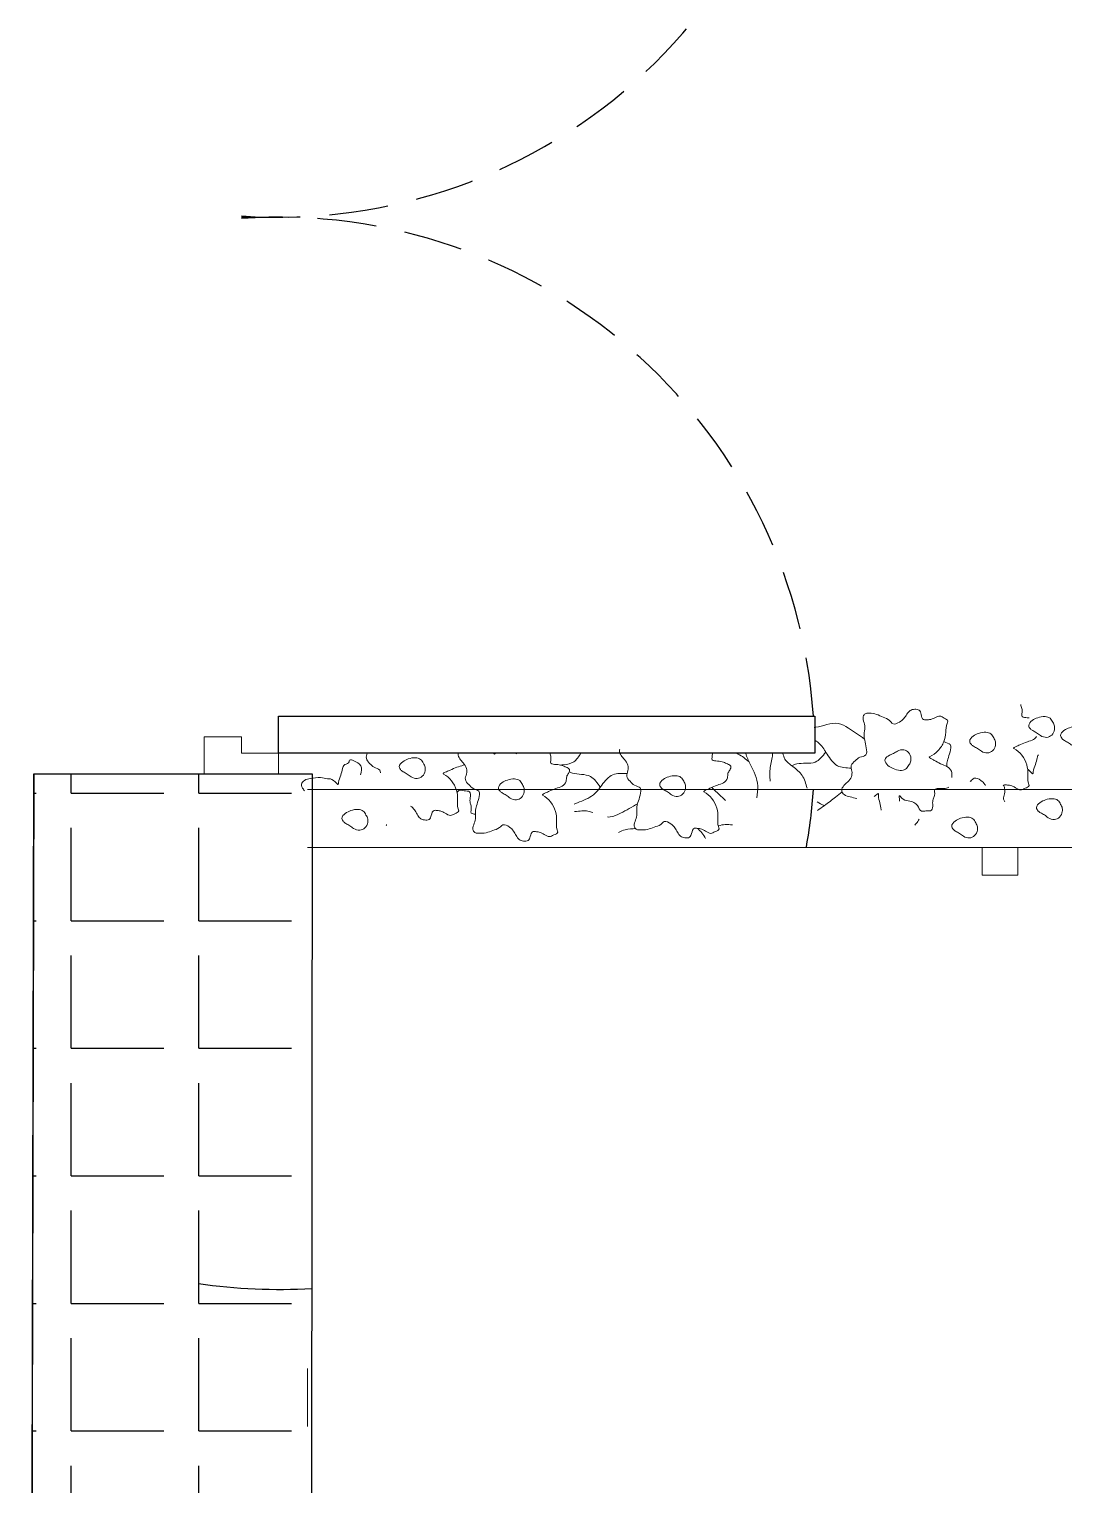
# Model space of a CAD drawing. Header units: inches. Extents: x 15 to 22798, y 21 to 21519.
# Drawn here: x 15685.7 to 15797.2, y 12641.3 to 12798.2 of the extents above; entities that cross this region are included whole.
import ezdxf

# ---------------------------------------------------------------- set-up
doc = ezdxf.new("R2010")
doc.units = ezdxf.units.IN
doc.header["$MEASUREMENT"] = 0
doc.linetypes.add('TRATTEGGIATA2', pattern=[9.525, 6.35, -3.175])
doc.layers.add('ARREDAMENTO', color=8, linetype='Continuous', lineweight=13)
doc.layers.add('INFISSI', color=4, linetype='Continuous')
pattern_1 = [(360, (-3367.276, 7683.333), (1e-15, 13.75), [10, -3.75]), (90, (-3367.276, 7683.333), (-13.75, 2e-15), [10, -3.75])]

msp = doc.modelspace()

# ---------------------------------------------------------------- hatches: boundary and pattern name
h = msp.add_hatch()
h.set_pattern_fill('ANGLE', color=0, scale=50)
h.set_pattern_definition(pattern_1)
h.paths.add_polyline_path([(15685.72, 12499.83), (15715.71, 12499.83), (15715.72, 12499.83), (15716.22, 12717.91), (15686.22, 12717.91)])
h = msp.add_hatch()
h.set_pattern_fill('ANGLE', color=0, scale=50)
h.set_pattern_definition(pattern_1)
h.paths.add_polyline_path([(15685.72, 12499.83), (15715.71, 12499.83), (15715.72, 12499.83), (15716.22, 12717.91), (15686.22, 12717.91)])

# ---------------------------------------------------------------- linework, layer by layer
for p, q in [((15686.22, 12717.91), (15716.22, 12717.91)), ((15686.22, 12717.91), (15716.22, 12717.91)), ((15716.22, 12717.91), (15715.71, 12102.69)), ((15716.22, 12717.91), (15715.71, 12102.69))]:
    msp.add_line(p, q)
for points in [[(15686.22, 12717.91), (15685.71, 12519.83)], [(15685.71, 12499.83), (15686.22, 12717.91)], [(15686.22, 12717.91), (15685.71, 12519.83)], [(15685.71, 12499.83), (15686.22, 12717.91)]]:
    msp.add_lwpolyline(points)
for start, end in [(349.8812, 356.1234), (242.715, 242.7281), (261.4304, 273.5672)]:
    msp.add_arc((15712.58, 12720.13), 57.78, start, end)
at = {"layer": 'ARREDAMENTO'}
for p, q in [((15715.71, 12716.23), (15913.55, 12716.23)), ((15715.71, 12709.98), (15913.55, 12709.98)), ((15715.71, 12653.81), (15715.71, 12647.56)), ((15715.71, 12653.81), (15715.71, 12647.56))]:
    msp.add_line(p, q, dxfattribs=at)
msp.add_lwpolyline([(15792.24, 12707.01), (15792.24, 12709.98), (15788.41, 12709.98), (15788.41, 12707.01)], close=True, dxfattribs=at)
for points, knots in [([(15792.58, 12725.38), (15792.58, 12725.31), (15792.6, 12725.1), (15792.83, 12724.71), (15792.52, 12723.97), (15793.13, 12723.98), (15793.4, 12723.96), (15793.46, 12723.95)], [35.287059, 35.287059, 35.287059, 35.287059, 35.476527, 35.859287, 36.437658, 36.922045, 37.070932, 37.070932, 37.070932, 37.070932]), ([(15785.15, 12717.54), (15785.15, 12717.54), (15785.12, 12717.7), (15785.2, 12718.12), (15784.79, 12718.69), (15784.09, 12718.89), (15783.47, 12719.26), (15783.13, 12719.43), (15782.62, 12719.71), (15782.74, 12719.76), (15783.08, 12719.91), (15783.7, 12720.38), (15784.33, 12721.32), (15784.53, 12722.38), (15784.49, 12723.11), (15784.81, 12723.69), (15784.28, 12723.91), (15783.85, 12724.26), (15783.29, 12723.93), (15782.79, 12723.74), (15782.38, 12723.74), (15781.91, 12723.73), (15781.84, 12724.3), (15781.68, 12724.85), (15781.12, 12724.9), (15780.6, 12724.79), (15780.29, 12724.32), (15779.97, 12723.86), (15779.5, 12723.46), (15778.78, 12723.14), (15778.39, 12723.81), (15777.72, 12724), (15777.04, 12724.38), (15776.4, 12724.46), (15775.89, 12724.48), (15775.5, 12724.17), (15775.64, 12723.56), (15775.82, 12722.91), (15775.64, 12722.21), (15775.76, 12721.46), (15775.93, 12720.8), (15776.04, 12719.83), (15775.18, 12719.77), (15774.73, 12719.33), (15774.17, 12718.86), (15774.41, 12718.21), (15774.37, 12717.55), (15773.94, 12717.05), (15773.48, 12716.68), (15773.16, 12716.14), (15773.55, 12715.56), (15774.2, 12715.45), (15774.66, 12715.3), (15774.9, 12715.25)], [39.012615, 39.012615, 39.012615, 39.012615, 39.023961, 39.447864, 40.047178, 40.662166, 41.345229, 41.74539, 42.081896, 42.081896, 42.081896, 43.050962, 44.062166, 44.962168, 45.805075, 46.021855, 46.473918, 46.92284, 47.440338, 47.957837, 48.329336, 48.539484, 49.080719, 49.504543, 49.928115, 50.377037, 50.829218, 51.325138, 51.845437, 52.510038, 52.9205, 53.603564, 54.268164, 54.953167, 55.272744, 55.570058, 56.098469, 56.697931, 57.381462, 57.917651, 58.632756, 59.316286, 59.903763, 60.462434, 61.031025, 61.567214, 62.093007, 62.706051, 63.190643, 63.689413, 64.141595, 64.740643, 65.383914, 65.383914, 65.383914, 65.383914]), ([(15770.29, 12722.93), (15770.35, 12722.93), (15771.13, 12722.97), (15772.55, 12723.73), (15774.27, 12722.69), (15775.16, 12722.07), (15775.73, 12721.67)], [10.850632, 10.850632, 10.850632, 10.850632, 11.051531, 13.519397, 14.715638, 16.815525, 16.815525, 16.815525, 16.815525]), ([(15774.3, 12718.54), (15773.77, 12718.56), (15772.65, 12718.59), (15771.73, 12719.95), (15771.1, 12721.02), (15770.56, 12721.43), (15770.36, 12721.55)], [0, 0, 0, 0, 1.508868, 3.16596, 4.538684, 5.230507, 5.230507, 5.230507, 5.230507]), ([(15784.58, 12718.72), (15784.58, 12718.78), (15784.58, 12719.05), (15784.72, 12719.58), (15784.95, 12720.22), (15785.15, 12721.17), (15784.52, 12721.27), (15784.3, 12721.39), (15784.28, 12721.41)], [15.147135, 15.147135, 15.147135, 15.147135, 15.299565, 15.835754, 16.55086, 17.23439, 17.821867, 17.879021, 17.879021, 17.879021, 17.879021]), ([(15794.26, 12721.94), (15794.18, 12721.8), (15793.88, 12721.52), (15793.25, 12721.4), (15792.6, 12721.09), (15792.24, 12720.94), (15791.71, 12720.71), (15791.82, 12720.65), (15792.15, 12720.47), (15792.73, 12719.95), (15793.27, 12718.96), (15793.37, 12717.89), (15793.27, 12717.16), (15793.54, 12716.55), (15792.99, 12716.38), (15792.53, 12716.07), (15792, 12716.45), (15791.52, 12716.68), (15791.11, 12716.71), (15790.8, 12716.75), (15790.71, 12716.68), (15790.67, 12716.64)], [39.655284, 39.655284, 39.655284, 39.655284, 40.047178, 40.662166, 41.345229, 41.74539, 42.081896, 42.081896, 42.081896, 43.050962, 44.062166, 44.962168, 45.805075, 46.021855, 46.473918, 46.92284, 47.440338, 47.957837, 48.329336, 48.539484, 48.69173, 48.69173, 48.69173, 48.69173]), ([(15715.39, 12716.08), (15715.35, 12716.13), (15715.18, 12716.34), (15714.96, 12716.79), (15715.4, 12717.33), (15716.18, 12717.4), (15717, 12717.61), (15717.85, 12717.35), (15718.48, 12717.42), (15719.09, 12716.55), (15719.02, 12717.24), (15719.34, 12717.72), (15719.44, 12718.4), (15719.63, 12719.01), (15720.25, 12719.03), (15720.16, 12719.44), (15720.5, 12719.43), (15720.66, 12719.35), (15720.7, 12719.33)], [63.000252, 63.000252, 63.000252, 63.000252, 63.190643, 63.689413, 64.141595, 64.740643, 65.692139, 66.331294, 66.930342, 67.529538, 67.687276, 68.402381, 69.05272, 69.476544, 69.972289, 70.077448, 70.397025, 70.516565, 70.516565, 70.516565, 70.516565]), ([(15723.58, 12718.04), (15723.57, 12718.15), (15723.5, 12718.46), (15722.83, 12718.56), (15722.42, 12719.04), (15721.93, 12719.54), (15722.1, 12719.95), (15722.15, 12720.13)], [59.033429, 59.033429, 59.033429, 59.033429, 59.316286, 59.903763, 60.462434, 61.031025, 61.515941, 61.515941, 61.515941, 61.515941]), ([(15741.04, 12715.62), (15741.37, 12715.44), (15741.95, 12714.92), (15742.49, 12713.93), (15742.59, 12712.85), (15742.48, 12712.13), (15742.76, 12711.52), (15742.21, 12711.34), (15741.75, 12711.04), (15741.22, 12711.41), (15740.74, 12711.65), (15740.33, 12711.68), (15739.86, 12711.74), (15739.74, 12711.18), (15739.53, 12710.65), (15738.97, 12710.64), (15738.46, 12710.79), (15738.2, 12711.29), (15737.91, 12711.78), (15737.49, 12712.22), (15736.79, 12712.6), (15736.35, 12711.98), (15735.67, 12711.84), (15734.95, 12711.52), (15734.31, 12711.5), (15733.8, 12711.52), (15733.44, 12711.87), (15733.63, 12712.46), (15733.87, 12713.1), (15733.75, 12713.81), (15733.93, 12714.55), (15734.17, 12715.19), (15734.36, 12716.14), (15733.51, 12716.28), (15733.1, 12716.76), (15732.58, 12717.27), (15732.88, 12717.9), (15732.9, 12718.56), (15732.52, 12719.1), (15732.09, 12719.51), (15731.9, 12719.92), (15731.94, 12720.12), (15731.94, 12720.13)], [0, 0, 0, 0, 1.112384, 2.273141, 3.306248, 4.273816, 4.522656, 5.041577, 5.556892, 6.150926, 6.74496, 7.171401, 7.41263, 8.033909, 8.520414, 9.006631, 9.521946, 10.041002, 10.610266, 11.207514, 11.970406, 12.441574, 13.225658, 13.988549, 14.77486, 15.141701, 15.482986, 16.089546, 16.777666, 17.562286, 18.177775, 18.99864, 19.783261, 20.457622, 21.098918, 21.7516, 22.367089, 22.970643, 23.674353, 24.230613, 24.803149, 24.857308, 24.857308, 24.857308, 24.857308]), ([(15735.76, 12720.13), (15735.84, 12720.06), (15735.91, 12720.01), (15735.92, 12720.11), (15735.92, 12720.13)], [28.913001, 28.913001, 28.913001, 28.913001, 29.2112067, 29.2756895, 29.2756895, 29.2756895, 29.2756895]), ([(15738.16, 12720.13), (15738.17, 12720.09), (15738.19, 12720.06), (15738.24, 12720.11), (15738.27, 12720.13)], [35.2540326, 35.2540326, 35.2540326, 35.2540326, 35.44757, 35.5607093, 35.5607093, 35.5607093, 35.5607093]), ([(15741.83, 12720.13), (15741.86, 12720), (15742.04, 12719.68), (15741.74, 12718.94), (15742.57, 12718.95), (15743.09, 12718.86), (15743.54, 12718.64), (15744.06, 12718.44), (15743.82, 12717.96), (15743.58, 12717.6), (15743.64, 12717.04), (15743.17, 12716.5), (15742.46, 12716.37), (15741.81, 12716.05), (15741.46, 12715.91), (15740.93, 12715.68), (15741.04, 12715.62)], [40.732222, 40.732222, 40.732222, 40.732222, 41.162677, 41.826587, 42.382611, 43.056881, 43.516223, 43.95121, 44.390578, 44.79539, 45.281985, 45.969934, 46.675876, 47.45996, 47.919302, 48.305576, 48.305576, 48.305576, 48.305576]), ([(15745.16, 12720.13), (15744.93, 12719.77), (15744.45, 12719.09), (15743.72, 12718.93), (15743.06, 12718.88), (15742.97, 12718.87)], [2.871803, 2.871803, 2.871803, 2.871803, 3.929969, 4.948161, 5.147037, 5.147037, 5.147037, 5.147037]), ([(15758.43, 12715.97), (15758.75, 12715.8), (15759.33, 12715.27), (15759.87, 12714.29), (15759.97, 12713.21), (15759.87, 12712.48), (15760.14, 12711.88), (15759.6, 12711.7), (15759.13, 12711.39), (15758.6, 12711.77), (15758.12, 12712.01), (15757.71, 12712.04), (15757.24, 12712.1), (15757.13, 12711.53), (15756.92, 12711), (15756.35, 12711), (15755.85, 12711.15), (15755.58, 12711.65), (15755.3, 12712.13), (15754.87, 12712.57), (15754.18, 12712.96), (15753.73, 12712.33), (15753.05, 12712.2), (15752.34, 12711.88), (15751.69, 12711.86), (15751.18, 12711.88), (15750.83, 12712.23), (15751.02, 12712.82), (15751.25, 12713.46), (15751.14, 12714.17), (15751.32, 12714.9), (15751.56, 12715.54), (15751.75, 12716.5), (15750.89, 12716.63), (15750.48, 12717.11), (15749.97, 12717.63), (15750.27, 12718.26), (15750.28, 12718.92), (15749.9, 12719.45), (15749.48, 12719.87), (15749.27, 12720.3), (15749.34, 12720.53), (15749.36, 12720.58)], [0, 0, 0, 0, 1.112384, 2.273141, 3.306248, 4.273816, 4.522656, 5.041577, 5.556892, 6.150926, 6.74496, 7.171401, 7.41263, 8.033909, 8.520414, 9.006631, 9.521946, 10.041002, 10.610266, 11.207514, 11.970406, 12.441574, 13.225658, 13.988549, 14.77486, 15.141701, 15.482986, 16.089546, 16.777666, 17.562286, 18.177775, 18.99864, 19.783261, 20.457622, 21.098918, 21.7516, 22.367089, 22.970643, 23.674353, 24.230613, 24.803149, 24.952268, 24.952268, 24.952268, 24.952268]), ([(15759.32, 12720.13), (15759.33, 12720.12), (15759.36, 12719.86), (15759.12, 12719.3), (15759.96, 12719.31), (15760.48, 12719.22), (15760.93, 12718.99), (15761.45, 12718.8), (15761.2, 12718.31), (15760.96, 12717.96), (15761.02, 12717.39), (15760.56, 12716.86), (15759.85, 12716.73), (15759.2, 12716.41), (15758.85, 12716.27), (15758.31, 12716.03), (15758.43, 12715.97)], [41.106571, 41.106571, 41.106571, 41.106571, 41.162677, 41.826587, 42.382611, 43.056881, 43.516223, 43.95121, 44.390578, 44.79539, 45.281985, 45.969934, 46.675876, 47.45996, 47.919302, 48.305576, 48.305576, 48.305576, 48.305576]), ([(15763.3, 12719.2), (15762.92, 12719.52), (15762.49, 12719.88), (15761.99, 12720.11), (15761.92, 12720.13)], [0, 0, 0, 0, 1.274481, 1.455852, 1.455852, 1.455852, 1.455852]), ([(15762.93, 12720.13), (15763.04, 12719.74), (15763.6, 12718.58), (15764.37, 12717.04), (15764.19, 12715.78), (15764.12, 12715.35)], [6.301647, 6.301647, 6.301647, 6.301647, 7.541571, 10.020509, 11.30373, 11.30373, 11.30373, 11.30373]), ([(15765.79, 12720.13), (15765.8, 12720.09), (15765.82, 12719.61), (15765.48, 12718.58), (15765.53, 12717.62), (15765.56, 12717.13)], [7.664867, 7.664867, 7.664867, 7.664867, 7.803031, 9.2177, 10.696815, 10.696815, 10.696815, 10.696815]), ([(15769.54, 12716.38), (15769.4, 12716.87), (15769.13, 12717.81), (15768.08, 12718.65), (15767.11, 12719.36), (15767, 12719.91), (15766.93, 12720.13)], [0, 0, 0, 0, 1.477696, 2.847359, 4.026014, 4.754975, 4.754975, 4.754975, 4.754975]), ([(15767.88, 12718.79), (15768.08, 12718.88), (15768.75, 12719.18), (15770.45, 12718.82), (15771.22, 12719.82), (15771.55, 12720.26)], [6.205462, 6.205462, 6.205462, 6.205462, 6.789964, 8.505278, 9.87226, 9.87226, 9.87226, 9.87226]), ([(15793.31, 12718.41), (15793.32, 12718.4), (15793.58, 12718.22), (15793.94, 12717.71), (15793.87, 12718.4), (15794.19, 12718.87), (15794.28, 12719.51), (15794.39, 12719.88), (15794.47, 12719.98)], [24.803037, 24.803037, 24.803037, 24.803037, 24.848445, 25.447641, 25.605379, 26.320485, 26.970824, 27.279925, 27.279925, 27.279925, 27.279925]), ([(15732.6, 12718.96), (15732.56, 12718.92), (15732.33, 12718.75), (15731.79, 12718.66), (15731.14, 12718.34), (15730.79, 12718.2), (15730.25, 12717.96), (15730.37, 12717.9), (15730.7, 12717.73), (15731.27, 12717.2), (15731.82, 12716.21), (15731.91, 12715.14), (15731.81, 12714.41), (15732.09, 12713.81), (15731.54, 12713.63), (15731.08, 12713.32), (15730.54, 12713.7), (15730.07, 12713.93), (15729.65, 12713.97), (15729.19, 12714.03), (15729.07, 12713.46), (15728.86, 12712.93), (15728.29, 12712.93), (15727.79, 12713.08), (15727.53, 12713.58), (15727.24, 12714.06), (15726.99, 12714.32), (15726.82, 12714.45)], [39.913765, 39.913765, 39.913765, 39.913765, 40.047178, 40.662166, 41.345229, 41.74539, 42.081896, 42.081896, 42.081896, 43.050962, 44.062166, 44.962168, 45.805075, 46.021855, 46.473918, 46.92284, 47.440338, 47.957837, 48.329336, 48.539484, 49.080719, 49.504543, 49.928115, 50.377037, 50.829218, 51.325138, 51.831474, 51.831474, 51.831474, 51.831474]), ([(15743.91, 12718.15), (15744.02, 12718.09), (15744.64, 12717.8), (15746.27, 12718), (15746.94, 12716.94), (15747.24, 12716.47)], [6.408714, 6.408714, 6.408714, 6.408714, 6.789964, 8.505278, 9.87226, 9.87226, 9.87226, 9.87226]), ([(15750.13, 12717.94), (15749.6, 12717.97), (15748.48, 12718.04), (15747.44, 12716.76), (15746.48, 12715.41), (15745.27, 12715.01), (15744.55, 12714.69), (15744.43, 12714.65)], [0, 0, 0, 0, 1.314466, 2.758059, 3.953921, 5.620335, 5.961182, 5.961182, 5.961182, 5.961182]), ([(15788.78, 12716.65), (15788.75, 12716.7), (15788.61, 12716.9), (15788.27, 12717.25), (15787.58, 12717.63), (15787.28, 12717.23), (15787.14, 12717.11), (15787.11, 12717.1)], [51.177219, 51.177219, 51.177219, 51.177219, 51.325138, 51.845437, 52.510038, 52.9205, 52.989692, 52.989692, 52.989692, 52.989692]), ([(15731.81, 12715.91), (15731.9, 12716.03), (15732.08, 12716.25), (15732.6, 12716.04), (15733.34, 12716.12), (15733.24, 12715.33), (15733.18, 12714.8), (15733.46, 12714.31), (15733.17, 12713.61), (15733.62, 12713.58), (15733.8, 12713.57)], [75.19283, 75.19283, 75.19283, 75.19283, 75.545093, 75.968665, 76.504457, 77.08521, 77.558423, 77.941183, 78.519555, 78.929856, 78.929856, 78.929856, 78.929856]), ([(15759.26, 12716.44), (15759.54, 12716.19), (15760.02, 12715.74), (15760.52, 12715.27), (15760.73, 12715.06)], [12.061038, 12.061038, 12.061038, 12.061038, 13.046466, 13.827823, 13.827823, 13.827823, 13.827823]), ([(15770.66, 12713.98), (15770.91, 12714.14), (15771.6, 12714.63), (15772.44, 12715.28), (15773.07, 12715.79), (15773.31, 12715.98)], [10.973368, 10.973368, 10.973368, 10.973368, 11.713751, 13.046466, 13.827823, 13.827823, 13.827823, 13.827823]), ([(15776.75, 12715.46), (15776.98, 12715.63), (15777.29, 12715.98), (15777.16, 12715.33), (15777.44, 12714.83), (15777.47, 12714.29), (15777.51, 12714.03), (15777.51, 12714.01)], [24.91841, 24.91841, 24.91841, 24.91841, 25.447641, 25.605379, 26.320485, 26.970824, 26.999665, 26.999665, 26.999665, 26.999665]), ([(15779.5, 12714.99), (15779.48, 12715.29), (15779.41, 12715.79), (15779.83, 12715.1), (15780.39, 12715.02), (15781.02, 12714.88), (15781.51, 12714.49), (15781.73, 12713.78), (15782.38, 12713.98), (15783.1, 12713.83), (15783.07, 12714.63), (15783.06, 12715.16), (15783.38, 12715.63), (15783.14, 12716.39), (15783.97, 12716.31), (15784.44, 12716.34), (15784.72, 12716.44), (15784.81, 12716.47)], [30.330069, 30.330069, 30.330069, 30.330069, 30.880513, 31.177827, 31.842427, 32.378219, 32.830283, 33.463196, 33.886769, 34.422561, 35.003314, 35.476527, 35.859287, 36.437658, 36.922045, 37.509442, 37.743635, 37.743635, 37.743635, 37.743635]), ([(15790.84, 12714.89), (15790.78, 12714.98), (15790.62, 12715.25), (15790.87, 12715.77), (15790.88, 12716.31), (15790.74, 12716.6), (15790.68, 12716.7)], [60.74025, 60.74025, 60.74025, 60.74025, 61.031025, 61.567214, 62.093007, 62.399592, 62.399592, 62.399592, 62.399592]), ([(15748.02, 12713.27), (15748.12, 12713.26), (15748.61, 12713.26), (15749.73, 12713.81), (15750.67, 12714.35), (15751.27, 12714.69)], [11.524335, 11.524335, 11.524335, 11.524335, 11.777561, 12.819679, 14.649017, 14.649017, 14.649017, 14.649017]), ([(15744.49, 12713.86), (15745.07, 12713.9), (15745.62, 12714.01), (15746.27, 12713.81), (15746.45, 12713.75)], [8.2809, 8.2809, 8.2809, 8.2809, 9.627654, 10.125719, 10.125719, 10.125719, 10.125719]), ([(15781.61, 12713.04), (15781.52, 12712.87), (15781.38, 12712.65), (15781.2, 12712.45), (15781.15, 12712.4)], [0.7830962, 0.7830962, 0.7830962, 0.7830962, 1.28731, 1.4850384, 1.4850384, 1.4850384, 1.4850384]), ([(15751.07, 12712.01), (15750.69, 12711.99), (15750.04, 12711.96), (15749.43, 12711.73), (15749.2, 12711.58)], [0, 0, 0, 0, 3.936182, 6.739205, 6.739205, 6.739205, 6.739205]), ([(15751.07, 12712.01), (15750.69, 12711.99), (15750.04, 12711.96), (15749.43, 12711.73), (15749.2, 12711.58)], [0, 0, 0, 0, 3.936182, 6.739205, 6.739205, 6.739205, 6.739205]), ([(15761.5, 12712.42), (15760.97, 12712.45), (15760.43, 12712.49), (15759.98, 12712.3), (15759.97, 12712.29)], [0, 0, 0, 0, 1.314466, 1.332994, 1.332994, 1.332994, 1.332994]), ([(15761.5, 12712.42), (15760.97, 12712.45), (15760.43, 12712.49), (15759.98, 12712.3), (15759.97, 12712.29)], [0, 0, 0, 0, 1.314466, 1.332994, 1.332994, 1.332994, 1.332994])]:
    msp.add_open_spline(points, degree=3, knots=knots, dxfattribs=at)
for points, start_tangent, end_tangent in [([(15796.2, 12722.7), (15795.9, 12722.1), (15795.36, 12721.85), (15794.69, 12722.04), (15794.27, 12722.34), (15793.85, 12722.58), (15793.61, 12722.76), (15793.43, 12723.12), (15793.79, 12723.67), (15794.39, 12723.97), (15795.18, 12724.09), (15795.72, 12723.91), (15796.02, 12723.48), (15796.2, 12723.06), (15796.2, 12722.7)], (-0.120483, -0.992715), (-0.120483, -0.992715)), ([(15789.83, 12721.01), (15789.53, 12720.41), (15788.99, 12720.17), (15788.32, 12720.35), (15787.9, 12720.65), (15787.48, 12720.89), (15787.24, 12721.07), (15787.06, 12721.43), (15787.42, 12721.98), (15788.02, 12722.28), (15788.81, 12722.4), (15789.35, 12722.22), (15789.65, 12721.79), (15789.83, 12721.37), (15789.83, 12721.01)], (-0.120483, -0.992715), (-0.120483, -0.992715)), ([(15799.63, 12721.62), (15799.33, 12721.02), (15798.79, 12720.78), (15798.12, 12720.96), (15797.7, 12721.26), (15797.28, 12721.5), (15797.04, 12721.69), (15796.86, 12722.05), (15797.22, 12722.59), (15797.82, 12722.89), (15798.61, 12723.01), (15799.15, 12722.83), (15799.45, 12722.41), (15799.63, 12721.99), (15799.63, 12721.62)], (-0.120483, -0.992715), (-0.120483, -0.992715)), ([(15728.38, 12718.26), (15728.08, 12717.66), (15727.53, 12717.42), (15726.87, 12717.6), (15726.45, 12717.9), (15726.03, 12718.14), (15725.78, 12718.32), (15725.6, 12718.69), (15725.97, 12719.23), (15726.57, 12719.53), (15727.35, 12719.65), (15727.9, 12719.47), (15728.2, 12719.05), (15728.38, 12718.63), (15728.38, 12718.26)], (-0.120483, -0.992715), (-0.120483, -0.992715)), ([(15780.73, 12719.58), (15780.48, 12720.21), (15779.96, 12720.5), (15779.28, 12720.37), (15778.84, 12720.11), (15778.39, 12719.91), (15778.14, 12719.75), (15777.93, 12719.4), (15778.24, 12718.83), (15778.81, 12718.48), (15779.58, 12718.29), (15780.14, 12718.42), (15780.48, 12718.81), (15780.69, 12719.22), (15780.73, 12719.58)], (-0.032031, 0.999487), (-0.032031, 0.999487)), ([(15756.44, 12716.33), (15756.13, 12715.73), (15755.59, 12715.49), (15754.93, 12715.67), (15754.51, 12715.97), (15754.08, 12716.21), (15753.84, 12716.39), (15753.66, 12716.76), (15754.02, 12717.3), (15754.63, 12717.6), (15755.41, 12717.72), (15755.95, 12717.54), (15756.25, 12717.12), (15756.44, 12716.7), (15756.44, 12716.33)], (-0.120483, -0.992715), (-0.120483, -0.992715)), ([(15739.05, 12715.98), (15738.75, 12715.37), (15738.21, 12715.13), (15737.54, 12715.31), (15737.12, 12715.62), (15736.7, 12715.86), (15736.46, 12716.04), (15736.28, 12716.4), (15736.64, 12716.94), (15737.24, 12717.25), (15738.02, 12717.37), (15738.57, 12717.19), (15738.87, 12716.76), (15739.05, 12716.34), (15739.05, 12715.98)], (-0.120483, -0.992715), (-0.120483, -0.992715)), ([(15797.04, 12713.85), (15796.74, 12713.25), (15796.19, 12713), (15795.53, 12713.19), (15795.11, 12713.49), (15794.69, 12713.73), (15794.44, 12713.91), (15794.26, 12714.27), (15794.63, 12714.81), (15795.23, 12715.12), (15796.01, 12715.24), (15796.56, 12715.06), (15796.86, 12714.63), (15797.04, 12714.21), (15797.04, 12713.85)], (-0.120483, -0.992715), (-0.120483, -0.992715)), ([(15722.19, 12712.69), (15721.89, 12712.09), (15721.35, 12711.85), (15720.68, 12712.03), (15720.26, 12712.33), (15719.84, 12712.57), (15719.6, 12712.75), (15719.42, 12713.11), (15719.78, 12713.66), (15720.38, 12713.96), (15721.17, 12714.08), (15721.71, 12713.9), (15722.01, 12713.48), (15722.19, 12713.05), (15722.19, 12712.69)], (-0.120483, -0.992715), (-0.120483, -0.992715)), ([(15787.89, 12711.86), (15787.59, 12711.26), (15787.05, 12711.01), (15786.38, 12711.19), (15785.96, 12711.5), (15785.54, 12711.74), (15785.3, 12711.92), (15785.12, 12712.28), (15785.48, 12712.82), (15786.08, 12713.13), (15786.86, 12713.25), (15787.41, 12713.07), (15787.71, 12712.64), (15787.89, 12712.22), (15787.89, 12711.86)], (-0.120483, -0.992715), (-0.120483, -0.992715))]:
    msp.add_spline(points, degree=3, dxfattribs=dict(at, start_tangent=start_tangent, end_tangent=end_tangent))
msp.add_spline([(15721.42, 12717.81), (15721.45, 12718.78), (15720.7, 12719.33)], degree=3, dxfattribs=at)
for points in [[(15771.41, 12714.5), (15771.13, 12714.62), (15770.86, 12714.75), (15770.61, 12714.89)], [(15724.19, 12712.33), (15724.2, 12712.37), (15724.22, 12712.41), (15724.23, 12712.45)], [(15724.19, 12712.33), (15724.2, 12712.37), (15724.22, 12712.41), (15724.23, 12712.45)], [(15757.7, 12712.04), (15758.07, 12711.8), (15758.34, 12711.37), (15758.61, 12710.95)], [(15757.7, 12712.04), (15758.07, 12711.8), (15758.34, 12711.37), (15758.61, 12710.95)]]:
    msp.add_open_spline(points, degree=3, dxfattribs=at)
at = {"layer": 'INFISSI'}
msp.add_line((15708.58, 12777.91), (15712.58, 12777.91), dxfattribs=at)
msp.add_lwpolyline([(15770.36, 12724.13), (15770.36, 12720.13), (15712.58, 12720.13), (15712.58, 12724.13)], close=True, dxfattribs=at)
at = {"layer": 'INFISSI', "color": 4, "lineweight": 0}
msp.add_lwpolyline([(15712.58, 12720.13), (15712.58, 12717.91), (15704.58, 12717.91), (15704.58, 12721.91), (15708.58, 12721.91), (15708.58, 12720.13), (15712.58, 12720.13)], dxfattribs=at)
at = {"layer": 'INFISSI', "linetype": 'TRATTEGGIATA2'}
for centre, start, end in [((15712.58, 12835.69), 266.0302, 0), ((15712.58, 12720.13), 3.9698, 93.9698)]:
    msp.add_arc(centre, 57.78, start, end, dxfattribs=at)

doc.saveas('drawing.dxf')
